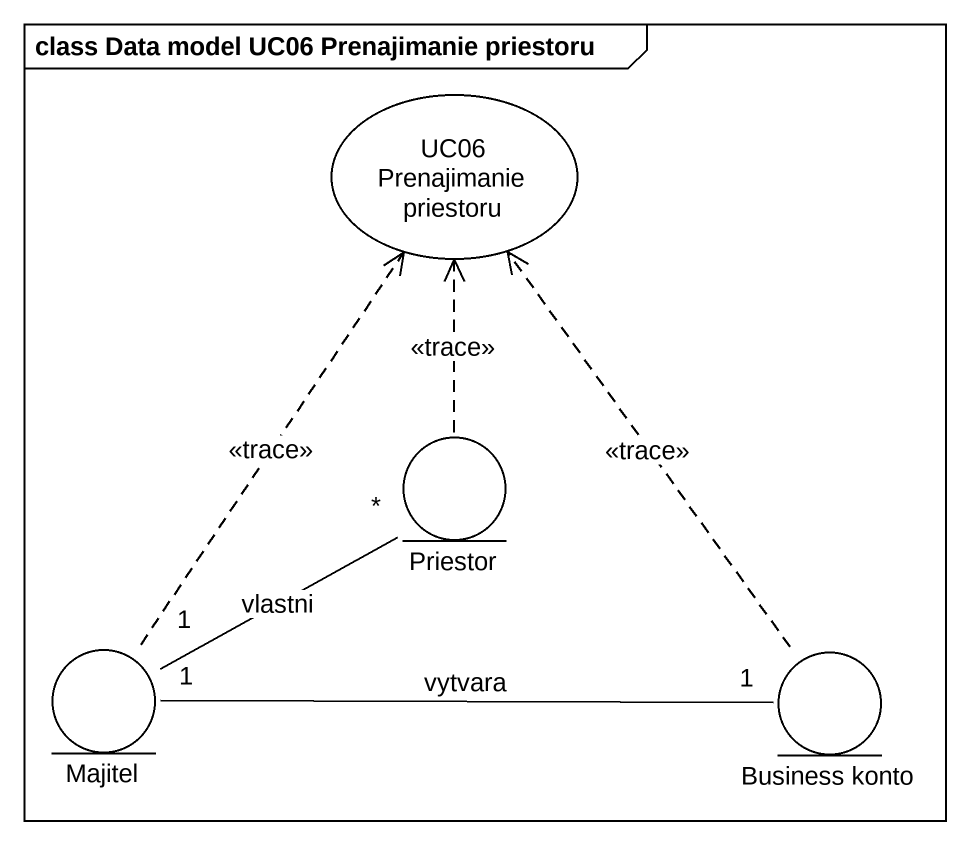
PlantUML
@startuml
mainframe class Data model UC06 Prenajimanie priestoru
usecase "UC06 Prenajimanie priestoru" as UC06_Prenajimanie_priestoru
entity Priestor
entity Majitel
entity "Business konto" as Business_konto
Priestor .up.> UC06_Prenajimanie_priestoru : <<trace>>
Majitel .up.> UC06_Prenajimanie_priestoru : <<trace>>
Majitel "1" -up- "*" Priestor : vlastni
Majitel "1" -right- "1" Business_konto : vytvara
Business_konto .up.> UC06_Prenajimanie_priestoru : <<trace>>
@enduml
